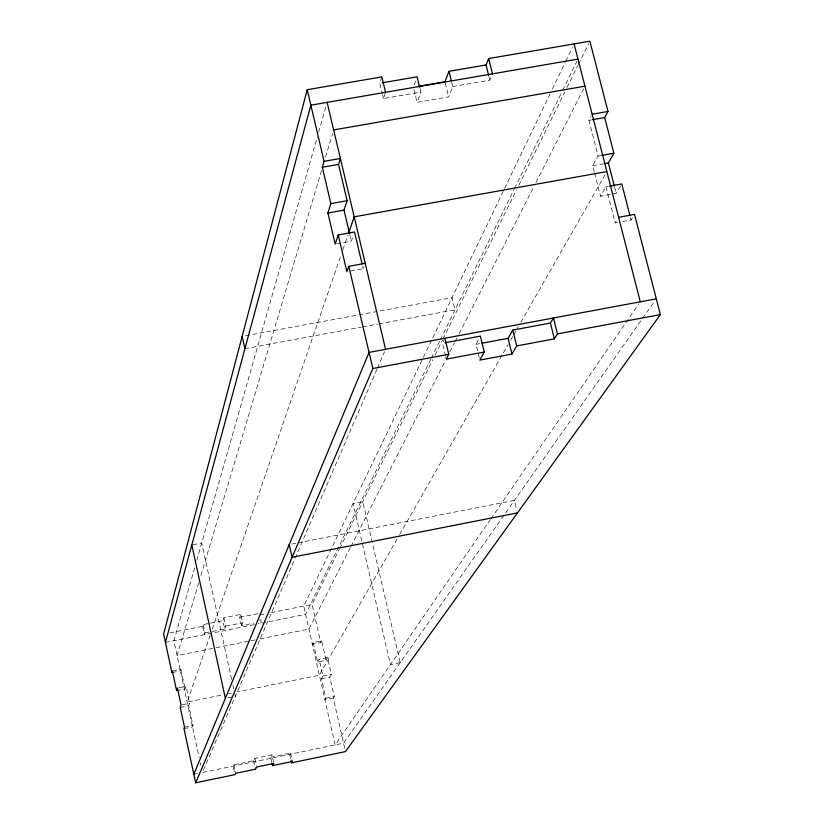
<?xml version="1.0" encoding="UTF-8"?>
<svg xmlns="http://www.w3.org/2000/svg" width="824" height="824" viewBox="0 0 824 824"><rect width="100%" height="100%" fill="white"/><g stroke="black" fill="none" stroke-linecap="round" stroke-linejoin="round"><path stroke-width="0.62" stroke-dasharray="4.12 3.09" d="M194.67 567.726L173.895 640.742L199.109 757.431M196.761 560.371L317.25 137.021M318.661 132.077L326.407 104.844M198.78 582.764L177.098 655.564L214.765 647.983M200.984 575.358L321.514 170.64M325.552 157.065L332.536 133.622M172.391 671.014L180.899 669.294L180.405 670.891L171.917 672.6M203.168 624.602L204.98 632.935L204.414 634.624L202.601 626.322L203.168 624.602L209.327 623.377M381.842 76.9L379.782 83.224L382.336 93.823M176.614 690.636L185.143 688.905L185.997 686.33L177.428 688.061M419.972 88.549L420.837 92.082L383.469 98.53L385.56 92.288M210.182 635.211L187.151 702.11L222.408 694.92M212.273 629.134L340.806 255.739M342.897 249.651L347.924 235.056M183.989 728.653L192.507 726.902L193.043 725.47L188.778 705.756L189.654 703.253L185.997 686.33M336.429 243.853L351.333 241.164L353.331 235.448M212.386 631.452L224.715 628.99L222.882 620.668L223.912 617.773L240.865 614.385L242.709 622.738L241.587 625.612L253.874 623.15M414.214 84.913L416.274 79.125M224.715 628.99L225.755 626.127L223.912 617.773M451.583 81.875L452.737 86.561L448.689 96.892L417.068 102.372L420.837 92.082M350.643 270.993L363.209 268.706L364.012 266.564M241.587 625.612L239.753 617.3L240.865 614.385M452.737 86.561L489.817 80.155L492.031 74.902M376.887 369.368L202.364 772.521L343.557 743.176L654.822 300.894M377.392 368.204L384.54 351.683M550.154 93.689L303.747 606.104L335.152 744.927L490.218 519.728M552.368 89.095L565.192 62.428M565.738 61.285L572.423 47.38M430.767 359.233L305.611 614.354L257.943 623.902M431.333 358.079L439.831 340.765M440.397 339.612L514.011 189.541M514.526 188.49L562.143 91.423M562.699 90.29L576.862 61.409M313.244 642.576L317.642 662.002L326.036 660.292L321.628 640.876L313.244 642.576L312.368 644.224L320.732 642.545L312.09 604.435L339.138 549.598M339.694 548.454L432.796 359.676M435.072 355.062L442.467 340.054M443.044 338.901L516.452 190.056M518.729 185.441L564.821 91.969M567.097 87.354L577.912 65.436M578.479 64.282L588.727 43.507M273.589 762.19L271.971 754.887L254.874 758.43L253.679 760.676L233.789 764.806L233.141 766.124L234.995 774.611M444.909 338.252L442.447 343.227L445.403 355.474M350.282 547.733L308.938 629.042L259.972 638.899M350.859 546.58L445.197 361.046M449.853 351.889L454.518 342.722M455.095 341.579L456.846 338.139M459.174 333.566L533.715 186.966M536.043 182.382L583.794 88.477M594.269 171.825L592.714 165.727L598.09 156.035L588.933 120.325L591.076 116.266M479.249 357.678L476.004 344.35L478.744 339.21M320.732 642.545L321.628 640.876M317.642 662.002L319.135 659.303L327.561 657.593L331.372 674.362L329.816 676.988L334.245 696.507L333.308 698.01L345.462 751.591M271.766 761.984L270.694 757.143L271.971 754.887M326.036 660.292L327.561 657.593M397.137 538.937L319.372 675.165L237.518 691.841M399.692 534.467L508.068 344.648M510.612 340.188L513.167 335.718M513.805 334.606L518.265 326.788M520.809 322.318L605.599 173.812M333.308 698.01L324.924 699.731L325.841 698.227L321.422 678.698L322.926 676.082L319.135 659.303M620.544 186.049L616.187 193.403L600.511 196.225L605.97 186.791L608.4 186.348M270.694 757.143L290.501 753.023L289.688 754.372L290.759 759.203M617.65 222.408L615.219 222.851L617.475 219.143M622.532 221.522L631.06 219.967L633.378 216.259M490.95 518.667L638.837 303.901M193.825 774.292L197.482 773.54M182.31 704.757L189.654 703.253M322.926 676.082L331.372 674.362M180.25 707.497L188.778 705.756M227.867 697.835L232.862 696.816M321.422 678.698L329.816 676.988M184.504 727.221L193.043 725.47M325.841 698.227L334.245 696.507M228.701 693.643L231.225 693.128M216.022 647.736L249.919 640.918M251.176 640.66L254.946 639.908M210.553 623.129L222.882 620.668M239.753 617.3L258.17 613.623M169.909 632.853L202.601 626.322M259.921 614.859L266.183 613.612M271.189 612.613L312.09 604.435M225.755 626.127L242.709 622.738M204.98 632.935L211.15 631.699M165.418 642.442L256.686 624.159M193.032 544.746L201.695 543.057L231.771 679.975M291.758 544.087L296.784 543.098M298.041 542.851L514.444 500.364L516.885 510.365M476.004 344.35L479.702 343.649M244.944 348.686L361.365 327.128M362.632 326.901L377.825 324.089M379.081 323.853L455.013 309.793L452.067 297.66L244.687 335.914M598.09 156.035L600.521 155.602M592.714 165.727L603.549 163.791M588.933 120.325L591.364 119.902M630.422 217.485L631.06 219.967M614.622 187.305L616.187 193.403M605.97 186.791L615.219 222.851M594.588 173.05L600.511 196.225M488.941 76.653L489.817 80.155M445.259 82.946L448.689 96.892M413.947 89.559L417.068 102.372M382.614 94.997L383.469 98.53M445.702 356.699L446.289 359.151M362.632 266.265L363.209 268.706M349.86 234.953L351.333 241.164M260.714 619.298L261.239 621.667L260.518 623.387L259.725 619.844M290.501 753.023L292.396 761.489M254.874 758.43L256.491 765.754M253.679 760.676L255.553 769.163M232.873 685.001L233.707 688.771M234.809 693.798L235.355 696.301M233.789 764.806L235.654 773.314M180.899 669.294L185.143 688.905M200.232 762.664L200.768 765.125M400.217 662.671L390.411 664.669L353.084 503.495L362.797 501.6L400.217 662.671"/><path stroke-width="1.24" d="M385.56 92.288L381.842 76.9L307.218 89.703L163.626 634.109L171.917 672.6L172.391 671.014L176.614 690.636L177.428 688.061L181.084 705.004L180.25 707.497L184.504 727.221L183.989 728.653L195.659 782.8L234.995 774.611L235.654 773.314L255.553 769.163L256.758 766.969L273.856 763.405L272.569 765.62L292.396 761.489L291.572 762.818L345.462 751.591L660.374 314.583L634.531 214.395L618.597 217.299M165.418 642.442L310.864 105.173L578.005 59.091M362.045 263.814L354.526 232.007L338.242 234.943L335.193 244.069L327.901 213.014L330.877 203.61L322.328 167.251L324.079 161.339L307.218 89.703M349.572 233.717L344.01 210.13L347.131 200.716L338.54 164.398L340.394 158.465L324.079 161.339M348.758 232.625L354.196 216.815L606.876 171.577M365.207 263.33L348.789 266.317L346.883 271.683L338.242 234.943M614.313 186.09L608.359 162.936L613.87 153.223L604.682 117.554L607.988 111.456L589.86 41.2L488.663 58.566L486.026 64.952L448.977 71.328L444.97 81.782L418.438 86.355M193.825 774.292L369.059 352.404L656.306 298.803M195.659 782.8L372.85 368.503L348.789 266.317M444.909 338.252L448.771 354.269L446.289 359.151L484.265 352.023L480.382 336.13L444.981 342.753M484.265 352.023L479.836 360.098L511.962 354.052L516.689 345.936L512.775 330.084L550.422 323.049L553.481 317.992L557.446 333.885L554.367 338.86L516.689 345.936M511.962 354.052L508.099 338.334L512.775 330.084M517.493 512.868L292.108 557.281L289.234 544.582M482.174 343.186L508.099 338.334M372.85 368.503L448.771 354.269M557.446 333.885L660.374 314.583M609.616 186.131L621.79 183.948L629.783 215.002M330.877 203.61L347.131 200.716M601.726 155.386L613.87 153.223M327.901 213.014L344.01 210.13M604.744 163.574L608.359 162.936M592.147 114.237L607.988 111.456M322.328 167.251L338.54 164.398M592.569 119.686L604.682 117.554M333.638 129.924L584.958 86.18M382.264 82.791L417.109 76.807L419.684 87.375M574.091 43.909L640.289 301.79M488.663 58.566L492.484 73.841M486.026 64.952L488.653 75.478M550.422 323.049L554.367 338.86M448.977 71.328L451.294 80.7M327.118 102.372L385.56 349.325M242.153 336.377L244.944 348.686M291.026 760.408L291.572 762.818M272.033 763.199L272.569 765.62M191.796 544.994L225.374 698.34"/></g></svg>
